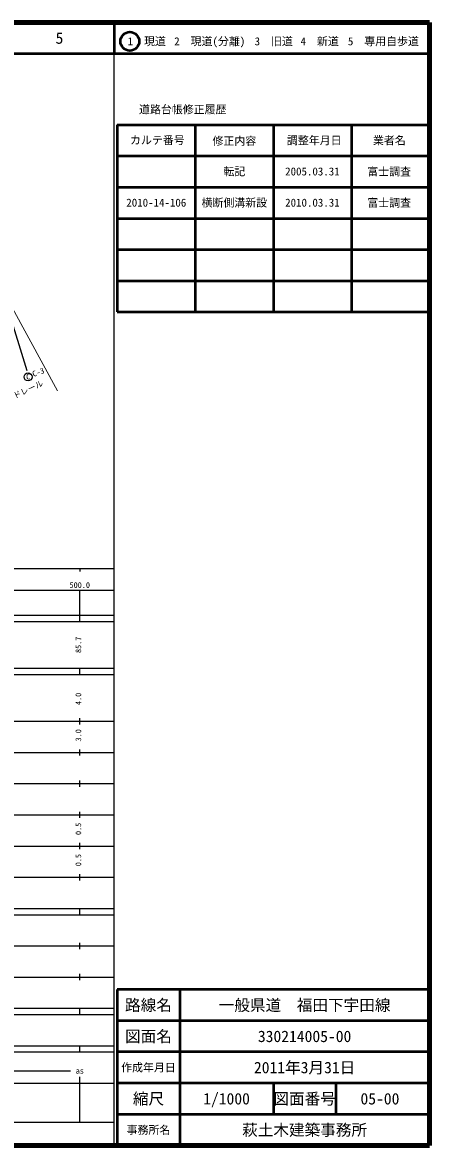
# Model space of a CAD drawing. Units: millimetres, scale not verified. Extents: x 40000 to 680000, y 20000 to 380000.
# Drawn here: x 549651 to 680000, y 20000 to 380000 of the extents above; entities that cross this region are included whole.
import ezdxf
from ezdxf.enums import TextEntityAlignment as Align

# ---------------------------------------------------------------- set-up
doc = ezdxf.new("R2010")
doc.units = ezdxf.units.MM
doc.header["$LTSCALE"] = 1000
for name, color, linetype, lineweight in [('M-BMK-SRVR', 3, 'Continuous', 25), ('M-STR-HTXT', 7, 'Continuous', 13), ('M-STR-STRC', 7, 'Continuous', 25), ('M-TTL', 2, 'Continuous', 140), ('M-TTL-BAND', 7, 'Continuous', 25), ('M-TTL-FRAM', 2, 'Continuous', 50), ('M-TTL-LINE', 7, 'Continuous', 50)]:
    doc.layers.add(name, color=color, linetype=linetype, lineweight=lineweight)
doc.layers.add('M-TTL-TXT', color=7, linetype='Continuous')
doc.styles.add('ＭＳ ゴシック', font='')
doc.styles.get('ＭＳ ゴシック').set_extended_font_data('MS Gothic')

msp = doc.modelspace()

# ---------------------------------------------------------------- linework, layer by layer
at = {"layer": 'M-BMK-SRVR', "lineweight": 13}
msp.add_line((533731, 311715), (560880, 261966), dxfattribs=at)
at = {"layer": 'M-STR-STRC'}
msp.add_line((544922, 288168), (550999, 268397), dxfattribs=at)
msp.add_circle((551449, 266372), 1290, dxfattribs=at)
at = {"layer": 'M-TTL'}
for p, q in [((680000, 380000), (40000, 380000)), ((680000, 20000), (680000, 380000)), ((40000, 20000), (680000, 20000))]:
    msp.add_line(p, q, dxfattribs=at)
at = {"layer": 'M-TTL-BAND'}
for p, q in [((579000, 20000), (579000, 370000)), ((40000, 205000), (579000, 205000)), ((568000, 205000), (568000, 204000)), ((68000, 198000), (579000, 198000)), ((568000, 188000), (568000, 198000)), ((40000, 190000), (579000, 190000)), ((40000, 188000), (579000, 188000)), ((40000, 173000), (579000, 173000)), ((568000, 171000), (568000, 173000)), ((40000, 171000), (579000, 171000)), ((40000, 156000), (579000, 156000)), ((568000, 155000), (568000, 157000)), ((46000, 146000), (579000, 146000)), ((568000, 145000), (568000, 147000)), ((568000, 135000), (568000, 137000)), ((52000, 136000), (579000, 136000)), ((46000, 126000), (579000, 126000)), ((568000, 125000), (568000, 127000)), ((52000, 116000), (579000, 116000)), ((568000, 115000), (568000, 117000)), ((46000, 106000), (579000, 106000)), ((568000, 105000), (568000, 107000)), ((40000, 96000), (579000, 96000)), ((40000, 94000), (579000, 94000)), ((568000, 94000), (568000, 96000)), ((49000, 84000), (579000, 84000)), ((568000, 83000), (568000, 85000)), ((40000, 74000), (579000, 74000)), ((568000, 73000), (568000, 75000)), ((40000, 64000), (579000, 64000)), ((40000, 62000), (579000, 62000)), ((568000, 62000), (568000, 64000)), ((40000, 52000), (579000, 52000)), ((568000, 50000), (568000, 52000)), ((40000, 50000), (579000, 50000)), ((71000, 44000), (565000, 44000)), ((40000, 40000), (579000, 40000)), ((568000, 27500), (568000, 42000)), ((68000, 27500), (579000, 27500))]:
    msp.add_line(p, q, dxfattribs=at)
at = {"layer": 'M-TTL-FRAM'}
for p, q in [((580000, 347197), (580000, 287197)), ((580000, 347197), (680000, 347197)), ((580000, 287197), (680000, 287197)), ((680000, 70000), (580000, 70000)), ((580000, 70000), (580000, 20000))]:
    msp.add_line(p, q, dxfattribs=at)
at = {"layer": 'M-TTL-LINE'}
for p, q in [((579000, 380000), (579000, 370000)), ((40000, 370000), (680000, 370000)), ((605000, 347197), (605000, 287197)), ((630000, 347197), (630000, 287197)), ((655000, 347197), (655000, 287197)), ((580000, 337197), (680000, 337197)), ((580000, 327197), (680000, 327197)), ((580000, 317197), (680000, 317197)), ((580000, 307197), (680000, 307197)), ((580000, 297197), (680000, 297197)), ((600000, 70000), (600000, 20000)), ((680000, 60000), (580000, 60000)), ((680000, 50000), (580000, 50000)), ((680000, 40000), (580000, 40000)), ((630000, 40000), (630000, 30000)), ((650000, 40000), (650000, 30000)), ((680000, 30000), (580000, 30000))]:
    msp.add_line(p, q, dxfattribs=at)
msp.add_circle((584031, 373958), 3000, dxfattribs=at)

# ---------------------------------------------------------------- texts
at = {"layer": 'M-STR-HTXT', "style": 'ＭＳ ゴシック'}
msp.add_text('ガードレール', height=1833, rotation=25.221, dxfattribs=at).set_placement((542793, 256657), align=Align.BOTTOM_LEFT)
at = {"layer": 'M-STR-STRC', "style": 'ＭＳ ゴシック'}
msp.add_text('C', height=1833, dxfattribs=at).set_placement((550821, 265018), align=Align.BOTTOM_LEFT)
msp.add_text('C-3', height=1833, rotation=19.514, dxfattribs=at).set_placement((553366, 265867), align=Align.BOTTOM_LEFT)
at = {"layer": 'M-TTL-BAND', "style": 'ＭＳ ゴシック'}
for s, p in [('500.0', (568000, 198195)), ('as', (568000, 42500))]:
    msp.add_text(s, height=1833, dxfattribs=at).set_placement(p, align=Align.BOTTOM_CENTER)
for s, p in [('85.7', (569000, 180500)), ('4.0', (569000, 163174)), ('3.0', (569000, 151500)), ('0.5', (569000, 121500)), ('0.5', (569000, 111500))]:
    msp.add_text(s, height=1833, rotation=90, dxfattribs=at).set_placement(p, align=Align.BOTTOM_CENTER)
at = {"layer": 'M-TTL-TXT', "style": 'ＭＳ ゴシック'}
for s, height, p in [('5', 3666, (561497, 375000)), ('1\u3000現道', 2566, (589448, 373958)), ('2\u3000現道(分離)', 2566, (609619, 373958)), ('3\u3000旧道', 2566, (630121, 373958)), ('4\u3000新道', 2566, (644824, 373958)), ('5\u3000専用自歩道', 2566, (665228, 373958)), ('道路台帳修正履歴', 2566, (600968, 352113)), ('カルテ番号', 2566, (592839, 342277)), ('修正内容', 2566, (617509, 342023)), ('調整年月日', 2566, (643089, 342197)), ('業者名', 2566, (667134, 342197)), ('転記', 2566, (617500, 332245)), ('2005.03.31', 2566, (642500, 332245)), ('富士調査', 2566, (667077, 332189)), ('2010-14-106', 2566, (592500, 322245)), ('横断側溝新設', 2566, (617500, 322245)), ('2010.03.31', 2566, (642500, 322245)), ('富士調査', 2566, (667077, 322189)), ('路線名', 3666, (590000, 65000)), ('路線名', 3666, (590000, 65000)), ('一般県道\u3000福田下宇田線', 3666, (640000, 65000)), ('図面名', 3666, (590000, 55000)), ('図面名', 3666, (590000, 55000)), ('330214005-00', 3666, (640000, 55000)), ('2011年3月31日', 3666, (640000, 45000)), ('作成年月日', 2566, (590000, 45000)), ('作成年月日', 2566, (590000, 45000)), ('縮尺', 3666, (590000, 35000)), ('縮尺', 3666, (590000, 35000)), ('1/1000', 3666, (615000, 35000)), ('図面番号', 3666, (640000, 35000)), ('図面番号', 3666, (640000, 35000)), ('05-00', 3666, (664125, 35000)), ('事務所名', 2566, (590000, 25000)), ('事務所名', 2566, (590000, 25000)), ('萩土木建築事務所', 3666, (640000, 25000))]:
    msp.add_text(s, height=height, dxfattribs=at).set_placement(p, align=Align.MIDDLE_CENTER)

doc.saveas('drawing.dxf')
